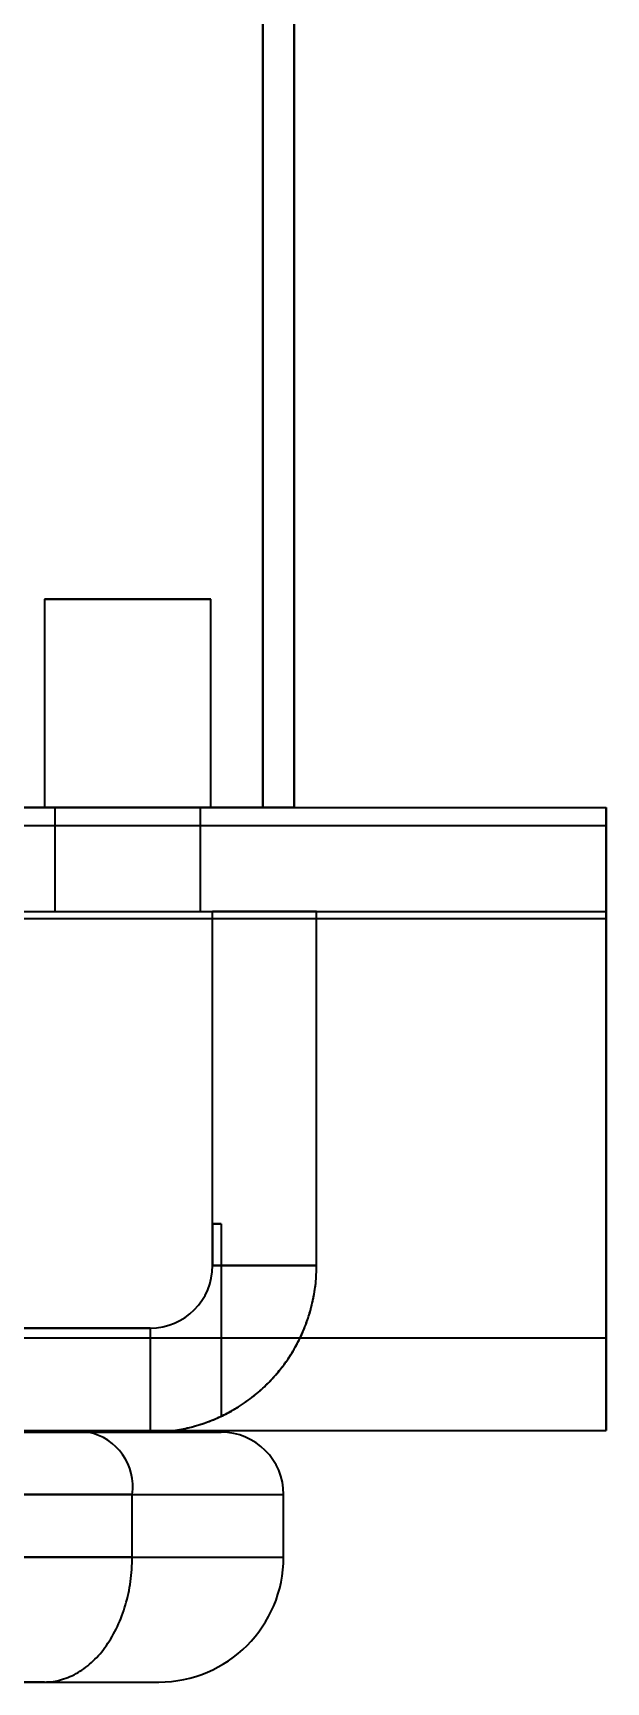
# Model space of a CAD drawing. Header units: millimetres. Extents: x -180 to 3623, y 0 to 2194.
# Drawn here: x 1389.6 to 1417.2, y 1242.9 to 1322.1 of the extents above; entities that cross this region are included whole.
import ezdxf

# ---------------------------------------------------------------- set-up
doc = ezdxf.new("R2010")
doc.units = ezdxf.units.MM

# ---------------------------------------------------------------- blocks, each defined once
blk = doc.blocks.new('Drawing View3')
at = {"color": 7, "linetype": 'Continuous', "lineweight": 35}
for p, q in [((1283.5, 524.573), (1283.5, 24.573)), ((1283.5, 24.573), (1283.5, 524.573)), ((1285, 24.573), (1285, 524.573)), ((1285, 524.573), (1285, 24.573)), ((1273, 34.573), (1273, 24.573)), ((1273, 34.573), (1273, 24.573)), ((1281, 34.573), (1273, 34.573)), ((1273, 34.573), (1281, 34.573)), ((1281, 24.573), (1281, 34.573)), ((1281, 24.573), (1281, 34.573)), ((1220, 24.573), (1300, 24.573)), ((1220, 24.573), (1300, 24.573)), ((1283.5, 24.573), (1236.5, 24.573)), ((1236.5, 24.573), (1283.5, 24.573)), ((1273, 24.573), (1281, 24.573)), ((1281, 24.573), (1273, 24.573)), ((1273.5, 24.573), (1273.5, 19.573)), ((1273.5, 24.573), (1273.5, 19.573)), ((1273.5, 24.573), (1280.497, 24.573)), ((1273.5, 24.573), (1280.497, 24.573)), ((1280.5, 19.573), (1280.5, 24.573)), ((1280.5, 19.573), (1280.5, 24.573)), ((1283.5, 24.573), (1285, 24.573)), ((1285, 24.573), (1283.5, 24.573)), ((1300, 24.573), (1300, 19.573)), ((1300, 23.701), (1300, 24.573)), ((1300, 19.573), (1300, 24.573)), ((1300, 24.573), (1300, 23.701)), ((1220, 23.701), (1300, 23.701)), ((1220, 23.701), (1300, 23.701)), ((1300, 23.701), (1300, -0.897)), ((1300, 19.246), (1300, 23.701)), ((1300, -0.897), (1300, 23.701)), ((1300, 23.701), (1300, 19.246)), ((1220, 19.573), (1300, 19.573)), ((1220, 19.573), (1300, 19.573)), ((1220, 19.246), (1300, 19.246)), ((1220, 19.246), (1300, 19.246)), ((1273.5, 19.573), (1280.497, 19.573)), ((1273.5, 19.573), (1280.497, 19.573)), ((1281.086, 2.573), (1281.086, 19.573)), ((1286.086, 19.573), (1281.086, 19.573)), ((1281.086, 19.573), (1286.086, 19.573)), ((1281.086, 2.573), (1281.086, 19.573)), ((1286.086, 2.573), (1286.086, 19.573)), ((1286.086, 2.573), (1286.086, 19.573)), ((1300, 19.573), (1300, 19.246)), ((1300, 19.246), (1300, 19.573)), ((1300, -5.353), (1300, 19.246)), ((1300, 19.246), (1300, -5.353)), ((1281.5, 4.573), (1281.086, 4.573)), ((1281.086, 4.573), (1281.086, 2.573)), ((1281.086, 2.573), (1281.086, 4.573)), ((1281.086, 4.573), (1281.5, 4.573)), ((1281.5, 4.573), (1281.5, -4.662)), ((1281.5, 4.573), (1281.5, -4.662)), ((1281.086, 2.573), (1286.086, 2.573)), ((1286.086, 2.573), (1281.086, 2.573)), ((1241.914, -0.427), (1278.086, -0.427)), ((1241.914, -0.427), (1278.086, -0.427)), ((1278.086, -0.427), (1241.914, -0.427)), ((1241.914, -0.427), (1278.086, -0.427)), ((1278.086, -0.427), (1278.086, -5.427)), ((1278.086, -0.427), (1278.086, -5.427)), ((1220, -0.897), (1300, -0.897)), ((1220, -0.897), (1300, -0.897)), ((1300, -0.897), (1300, -5.353)), ((1300, -5.353), (1300, -0.897)), ((1220, -5.353), (1300, -5.353)), ((1220, -5.353), (1300, -5.353)), ((1275.016, -5.427), (1238.5, -5.427)), ((1275.016, -5.427), (1238.5, -5.427)), ((1278.086, -5.427), (1241.914, -5.427)), ((1241.914, -5.427), (1278.086, -5.427)), ((1241.914, -5.427), (1278.086, -5.427)), ((1241.914, -5.427), (1278.086, -5.427)), ((1244.984, -5.427), (1281.5, -5.427)), ((1244.984, -5.427), (1281.5, -5.427)), ((1275.016, -5.427), (1275.112, -5.427)), ((1275.016, -5.427), (1275.112, -5.427)), ((1277.221, -8.427), (1235.5, -8.427)), ((1277.221, -8.427), (1235.5, -8.427)), ((1242.779, -8.427), (1284.5, -8.427)), ((1242.779, -8.427), (1284.5, -8.427)), ((1277.221, -11.427), (1277.221, -8.427)), ((1277.221, -11.427), (1277.221, -8.427)), ((1284.5, -11.427), (1284.5, -8.427)), ((1284.5, -11.427), (1284.5, -8.427)), ((1277.221, -11.427), (1235.5, -11.427)), ((1277.221, -11.427), (1235.5, -11.427)), ((1242.779, -11.427), (1284.5, -11.427)), ((1242.779, -11.427), (1284.5, -11.427)), ((1273.003, -17.427), (1241.5, -17.427)), ((1273.003, -17.427), (1241.5, -17.427)), ((1246.997, -17.427), (1278.5, -17.427)), ((1246.997, -17.427), (1278.5, -17.427)), ((1273.003, -17.427), (1273.061, -17.427)), ((1273.003, -17.427), (1273.061, -17.427))]:
    blk.add_line(p, q, dxfattribs=at)
at = {"color": 7, "linetype": 'Continuous', "lineweight": 35, "flags": 128}
blk.add_lwpolyline([(1273.003, -17.427), (1273.107, -17.426), (1273.21, -17.42), (1273.314, -17.411), (1273.417, -17.399), (1273.52, -17.382), (1273.622, -17.363), (1273.724, -17.339), (1273.826, -17.312), (1273.927, -17.282), (1274.028, -17.248), (1274.128, -17.21), (1274.227, -17.169), (1274.326, -17.125), (1274.424, -17.077), (1274.521, -17.025), (1274.617, -16.971), (1274.712, -16.913), (1274.806, -16.851), (1274.899, -16.787), (1274.991, -16.719), (1275.082, -16.648), (1275.171, -16.574), (1275.26, -16.497), (1275.346, -16.416), (1275.432, -16.333), (1275.516, -16.247), (1275.598, -16.158), (1275.679, -16.066), (1275.758, -15.971), (1275.835, -15.873), (1275.911, -15.773), (1275.985, -15.67), (1276.058, -15.565), (1276.128, -15.457), (1276.197, -15.347), (1276.263, -15.234), (1276.328, -15.119), (1276.391, -15.002), (1276.451, -14.882), (1276.51, -14.761), (1276.566, -14.637), (1276.621, -14.512), (1276.673, -14.385), (1276.723, -14.256), (1276.77, -14.125), (1276.816, -13.993), (1276.859, -13.859), (1276.9, -13.724), (1276.938, -13.587), (1276.974, -13.449), (1277.008, -13.31), (1277.039, -13.169), (1277.068, -13.028), (1277.094, -12.885), (1277.118, -12.742), (1277.14, -12.598), (1277.158, -12.453), (1277.175, -12.308), (1277.189, -12.162), (1277.2, -12.016), (1277.209, -11.869), (1277.215, -11.722), (1277.219, -11.575), (1277.221, -11.427)], dxfattribs=at)
blk.add_lwpolyline([(1273.003, -17.427), (1273.107, -17.426), (1273.21, -17.42), (1273.314, -17.411), (1273.417, -17.399), (1273.52, -17.382), (1273.622, -17.363), (1273.724, -17.339), (1273.826, -17.312), (1273.927, -17.282), (1274.028, -17.248), (1274.128, -17.21), (1274.227, -17.169), (1274.326, -17.125), (1274.424, -17.077), (1274.521, -17.025), (1274.617, -16.971), (1274.712, -16.913), (1274.806, -16.851), (1274.899, -16.787), (1274.991, -16.719), (1275.082, -16.648), (1275.171, -16.574), (1275.26, -16.497), (1275.346, -16.416), (1275.432, -16.333), (1275.516, -16.247), (1275.598, -16.158), (1275.679, -16.066), (1275.758, -15.971), (1275.835, -15.873), (1275.911, -15.773), (1275.985, -15.67), (1276.058, -15.565), (1276.128, -15.457), (1276.197, -15.347), (1276.263, -15.234), (1276.328, -15.119), (1276.391, -15.002), (1276.451, -14.882), (1276.51, -14.761), (1276.566, -14.637), (1276.621, -14.512), (1276.673, -14.385), (1276.723, -14.256), (1276.77, -14.125), (1276.816, -13.993), (1276.859, -13.859), (1276.9, -13.724), (1276.938, -13.587), (1276.974, -13.449), (1277.008, -13.31), (1277.039, -13.169), (1277.068, -13.028), (1277.094, -12.885), (1277.118, -12.742), (1277.14, -12.598), (1277.158, -12.453), (1277.175, -12.308), (1277.189, -12.162), (1277.2, -12.016), (1277.209, -11.869), (1277.215, -11.722), (1277.219, -11.575), (1277.221, -11.427)], dxfattribs=at)
at = {"color": 7, "linetype": 'Continuous', "lineweight": 35}
for centre, radius, start, end in [((1278.086, 2.573), 3, 270, 0), ((1278.086, 2.573), 3, 270, 0), ((1278.086, 2.573), 3, 270, 0), ((1278.086, 2.573), 3, 270, 0), ((1278.086, 2.573), 8, 270, 295.26073), ((1278.086, 2.573), 8, 270, 295.26073), ((1274.576, -8.045), 2.672, 351.76769, 78.43344), ((1274.576, -8.045), 2.672, 351.76769, 78.43344), ((1281.5, -8.427), 3, 360, 89.99566), ((1281.5, -8.427), 3, 360, 89.99566), ((1278.5, -11.427), 6, 270.00143, 0), ((1278.5, -11.427), 6, 270.00143, 0)]:
    blk.add_arc(centre, radius, start, end, dxfattribs=at)
for points, knots in [([(1278.086, -5.427), (1278.265, -5.424), (1278.625, -5.417), (1279.22, -5.354), (1279.806, -5.249), (1280.351, -5.105), (1280.805, -4.956), (1281.311, -4.757), (1281.823, -4.51), (1282.313, -4.226), (1282.709, -3.962), (1283.158, -3.624), (1283.611, -3.226), (1284.01, -2.811), (1284.344, -2.42), (1284.627, -2.043), (1284.895, -1.634), (1285.152, -1.193), (1285.375, -0.739), (1285.597, -0.2), (1285.802, 0.414), (1285.956, 1.084), (1286.064, 1.823), (1286.078, 2.29), (1286.086, 2.573)], [0, 0, 0, 0, 0.038055, 0.0764434, 0.1272026, 0.1652884, 0.1983022, 0.2313173, 0.2847441, 0.3248283, 0.3593629, 0.3938988, 0.4553493, 0.5014519, 0.532199, 0.580701, 0.6174016, 0.6541476, 0.709234, 0.7459734, 0.8039638, 0.8768652, 0.9254804, 1, 1, 1, 1]), ([(1278.086, -5.427), (1278.266, -5.424), (1278.626, -5.417), (1279.222, -5.354), (1279.809, -5.248), (1280.355, -5.104), (1280.81, -4.954), (1281.316, -4.755), (1281.828, -4.508), (1282.317, -4.223), (1282.713, -3.959), (1283.163, -3.621), (1283.615, -3.222), (1284.014, -2.807), (1284.348, -2.415), (1284.631, -2.038), (1284.899, -1.629), (1285.155, -1.187), (1285.378, -0.733), (1285.6, -0.194), (1285.774, 0.332), (1285.939, 0.998), (1286.061, 1.734), (1286.078, 2.291), (1286.086, 2.573)], [0, 0, 0, 0, 0.038121, 0.076577, 0.127424, 0.165575, 0.19865, 0.231727, 0.285164, 0.325256, 0.359796, 0.394338, 0.455815, 0.501938, 0.532698, 0.581221, 0.617939, 0.654702, 0.709814, 0.74657, 0.804588, 0.853052, 0.925724, 1, 1, 1, 1])]:
    blk.add_open_spline(points, degree=3, knots=knots, dxfattribs=at)

msp = doc.modelspace()

# ---------------------------------------------------------------- block references
at = {"color": 7, "linetype": 'Continuous', "lineweight": 35}
msp.add_blockref('Drawing View3', (117.163, 1260.353), dxfattribs=at)

doc.saveas('drawing.dxf')
